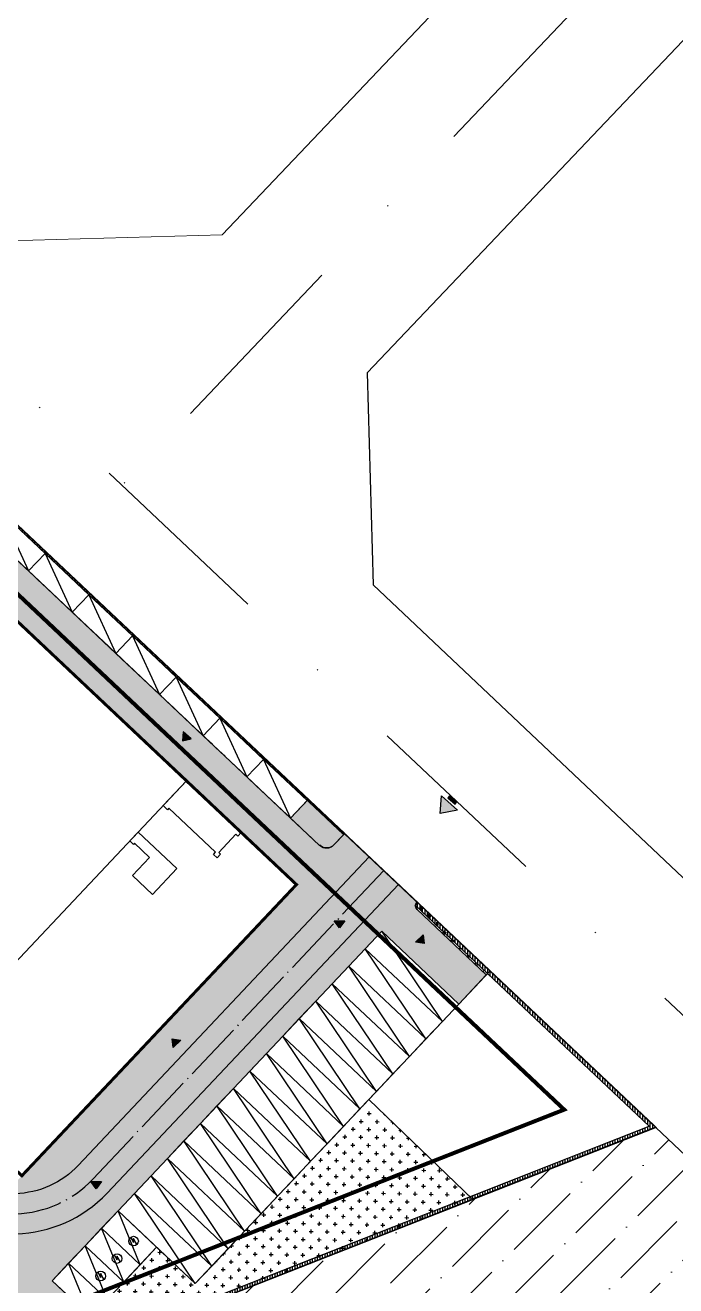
# Model space of a CAD drawing. Header units: millimetres. Extents: x 684742 to 685648, y 2544795 to 2545581.
# Drawn here: x 685403.4 to 685468.4, y 2544900.5 to 2545026.4 of the extents above; entities that cross this region are included whole.
import ezdxf

# ---------------------------------------------------------------- set-up
doc = ezdxf.new("R2010")
doc.units = ezdxf.units.MM
for name, pattern in [('DASH', [0.35, 0.25, -0.1]), ('DASHDOT', [25.399999999999995, 12.7, -6.349999999999997, 0, -6.349999999999997]), ('DASHED', [0.75, 0.5, -0.25]), ('DOTE', [2.4200000000000004, 2, -0.2, 0.02, -0.2])]:
    doc.linetypes.add(name, pattern=pattern)
for name, color, linetype in [('00用地界线', 1, 'Continuous'), ('1绿地填充', 116, 'Continuous'), ('A-DIM-SYMB', 3, 'Continuous'), ('cdz', 241, 'Continuous'), ('k-绿地填充', 118, 'Continuous'), ('PLAN_道路', 40, 'Continuous'), ('PLAN_附属建筑', 160, 'Continuous'), ('建筑', 4, 'Continuous'), ('建筑物', 4, 'Continuous'), ('车位', 8, 'Continuous'), ('道路', 2, 'Continuous'), ('道路中心线', 1, 'DOTE')]:
    doc.layers.add(name, color=color, linetype=linetype)
for name, color, linetype, lineweight in [('JT-道路中线', 7, 'DASHDOT', 5), ('JT-道路红线', 7, 'Continuous', 5), ('YD-G1-TC', 90, 'Continuous', 5)]:
    doc.layers.add(name, color=color, linetype=linetype, lineweight=lineweight)
pattern_1 = [(358.83492, (1.164153e-10, -354.7584102638066), (0.8097252841745103, 0.7774465185261997), [0.396875, -1.190625]), (88.83492, (0.1943616297479652, -354.9608415848502), (-0.7774465185261997, 0.8097252841745103), [0.396875, -1.190625])]
pattern_2 = [(90, (-0.1269336927685364, -354.6314765709216), (-0.2500001000000001, 0), [])]

# ---------------------------------------------------------------- blocks, each defined once
blk = doc.blocks.new('43TGTRHFD')
at = {"layer": '车位'}
blk.add_lwpolyline([(685418.3541003148, 2545245.024849435), (685420.7541003148, 2545245.024849435), (685420.7541003148, 2545239.724849435), (685418.3541003148, 2545239.724849435)], close=True, dxfattribs=at)
blk.add_lwpolyline([(685418.3541003148, 2545239.724849435), (685420.7541003148, 2545245.024849435)], dxfattribs=at)
blk = doc.blocks.new('45TGHHSAAAA')
at = {"layer": '车位'}
blk.add_lwpolyline([(685411.3296093025, 2545247.393784723), (685413.7296247493, 2545247.393781016), (685413.7296083753, 2545236.793781016), (685411.3296083754, 2545236.793781016)], close=True, dxfattribs=at)
blk.add_lwpolyline([(685411.3296083754, 2545236.793781016), (685413.7296247493, 2545247.393781016)], dxfattribs=at)
blk = doc.blocks.new('JHRTYJF')
at = {"layer": '车位'}
blk.add_lwpolyline([(696832.7696694155, 2573175.729671441), (696826.7862608384, 2573175.795029064), (696826.8124098642, 2573178.188392429), (696832.7958184413, 2573178.123034807)], close=True, dxfattribs=at)
blk.add_lwpolyline([(696826.8124098642, 2573178.188392429), (696832.7696694155, 2573175.729671441)], dxfattribs=at)
blk = doc.blocks.new('111111')
at = {"layer": 'A-DIM-SYMB'}
h = blk.add_hatch(color=256, dxfattribs=at)
h.dxf.hatch_style = 1
h.paths.add_polyline_path([(691370.3767364135, 2579484.485152308), (691370.9326405585, 2579485.216934941), (691369.8208322685, 2579485.216934941)])
for p, q in [((691369.8208322685, 2579485.216934941), (691370.9326405585, 2579485.216934941)), ((691370.3767364135, 2579484.485152308), (691369.8208322685, 2579485.216934941)), ((691370.9326405585, 2579485.216934941), (691370.3767364135, 2579484.485152308))]:
    blk.add_line(p, q, dxfattribs=at)
blk = doc.blocks.new('*U4')
at = {"linetype": 'ByBlock', "ltscale": 0.3}
h = blk.add_hatch(color=256, dxfattribs=at)
h.dxf.hatch_style = 1
h.paths.add_polyline_path([(1.830137102864682, 2.40916093060514), (-1.83013710239902, 2.409160930663346), (0, 0)])
h = blk.add_hatch(color=256, dxfattribs=at)
h.dxf.hatch_style = 1
h.paths.add_polyline_path([(0.8062207258772103, 2.896275688428431), (0.8062207258772104, 3.316382777877151), (-0.833363286918029, 3.31638277793536), (-0.8333632866851983, 2.896275688486638)])
for p, q in [((1.830137102864682, 2.40916093060514), (-1.830137102399021, 2.409160930663346)), ((-1.830137102399021, 2.409160930663346), (0, 0)), ((0, 0), (1.830137102864682, 2.40916093060514))]:
    blk.add_line(p, q, dxfattribs=at)
blk.add_lwpolyline([(-0.8333632869180291, 3.31638277793536), (0.8062207258772104, 3.316382777877151), (0.8062207258772104, 2.896275688428431), (-0.8333632866851985, 2.896275688486638)], close=True, dxfattribs=at)
blk = doc.blocks.new('A$C5D0344E3')
at = {"layer": 'cdz'}
blk.add_lwpolyline([(0.103971028351225, 0.7179534337483346), (-0.1888859177706763, -0.1450643292628229), (0.1605247310362756, 0.0883605056442321), (-0.015260697924532, -0.6983710401691497), (0.3036098328884691, 0.2931523937731981), (-0.0152079709805548, 0.1212931093759835)], close=True, dxfattribs=at)
blk.add_circle((0, 0), 0.800139897205207, dxfattribs=at)

msp = doc.modelspace()

# ---------------------------------------------------------------- hatches: boundary and pattern name
h = msp.add_hatch()
h.set_pattern_fill('普通砖', color=256, scale=0.1, angle=45, style=0)
h.set_pattern_definition(pattern_2)
h.paths.add_polyline_path([(685373.6949318949, 2544879.314648395), (685397.5995676616, 2544889.614491458), (685465.7972093606, 2544916.427013761), (685442.4454059188, 2544938.451231491), (685442.6083689607, 2544938.791136116), (685466.45575624, 2544916.299509248), (685397.7422089737, 2544889.283424749), (685373.8397562398, 2544878.985509248), (685356.6647562399, 2544870.447509247), (685354.39275624, 2544869.354509248), (685349.9747562398, 2544867.243509248), (685346.8580000002, 2544865.769589736), (685266.81275624, 2544941.390509248), (685263.2447562398, 2544944.570509247), (685345.1397562398, 2545030.718509248), (685352.5035147069, 2545023.953567961), (685352.2568922844, 2545023.691280891), (685345.1482939817, 2545030.204649904), (685263.7630525959, 2544944.591993966), (685267.0548229072, 2544941.658185224), (685346.9881664896, 2544866.086443501), (685349.8167500468, 2544867.575775497), (685354.2371069704, 2544869.678604271), (685356.5057608325, 2544870.769961276), (685373.6949318949, 2544879.314648395), (685397.5995676616, 2544889.614491458)])
at = {"ltscale": 10}
h = msp.add_hatch(dxfattribs=at)
h.set_pattern_fill('AR-CONC', color=8)
h.set_pattern_definition([(50, (0, 0), (1.821846689960039, -0.1593908553890307), [0.1905, -2.095499999999999]), (355, (0, 0), (-0.3524282597566698, 1.910566428821799), [0.1524, -1.676399999999999]), (100.451, (0.15182, -0.0132825), (1.469425016659592, 1.751166878202918), [0.1619, -1.780899999999999]), (46.1842, (0, 0.508), (2.710790408921298, -0.4204232793272713), [0.28575, -3.14325]), (96.6356, (0.225899, 0.472965), (2.374042344662371, 2.474255558900492), [0.24285, -2.671349999999999]), (351.184, (0, 0.508), (2.374046058139338, 2.474251178605977), [0.2286, -2.5146]), (21, (0.254, 0.381), (1.516148798353832, -1.022655185167624), [0.1905, -2.095499999999999]), (326, (0.254, 0.381), (0.6180202834764708, 1.841879661223192), [0.1524, -1.676399999999999]), (71.4514, (0.380345, 0.295779), (2.134164907701244, 0.8192285771605744), [0.1619, -1.780899999999999]), (37.5, (0, 0), (0.0308860325059182, 0.8455503887315311), [0, -1.65608, 0, -1.701799999999999, 0, -1.682749999999999]), (7.499999999999999, (0, 0), (0.6681966251030576, 1.001805748181195), [0, -0.9702799999999999, 0, -1.61798, 0, -0.64135]), (327.5, (-0.5664200000000001, 0), (1.355905951668713, -0.0572874399267344), [0, -0.635, 0, -1.9812, 0, -2.628899999999999]), (317.5, (-0.82042, 0), (1.48129181386018, 0.2542649103333303), [0, -0.8255, 0, -1.31572, 0, -1.8669])])
edge = h.paths.add_edge_path()
edge.add_line((685435.3279547243, 2544945.645210527), (685442.6083689607, 2544938.791136116))
edge.add_line((685442.6083689607, 2544938.791136116), (685442.5805144988, 2544938.760364949))
edge.add_arc((685442.944253182, 2544938.417299111), 0.4999999988272586, 136.6753277245043, 226.6252814945623)
edge.add_line((685442.6008697598, 2544938.053860225), (685449.505371532, 2544931.527939996))
edge.add_line((685449.505371532, 2544931.527939996), (685446.7622094268, 2544928.619438401))
edge.add_line((685446.7622094268, 2544928.619438401), (685439.0517101226, 2544935.893135439))
edge.add_line((685439.0517101226, 2544935.893135439), (685406.1167570296, 2544900.973296802))
edge.add_line((685406.1167570296, 2544900.973296802), (685408.0082165784, 2544899.189366353))
edge.add_line((685408.0082165784, 2544899.189366353), (685407.2237521021, 2544898.898703737))
edge.add_line((685407.2237521021, 2544898.898703737), (685391.5886008831, 2544892.751993528))
edge.add_line((685391.5886008831, 2544892.751993528), (685382.6486123146, 2544888.33085824))
edge.add_line((685382.6486123146, 2544888.33085824), (685381.9199234141, 2544889.018123387))
edge.add_line((685381.9199234141, 2544889.018123387), (685394.8534138516, 2544902.731158249))
edge.add_line((685394.8534138516, 2544902.731158249), (685401.4402343752, 2544909.714993137))
edge.add_line((685401.4402343752, 2544909.714993137), (685403.086935553, 2544911.460941773))
edge.add_line((685403.086935553, 2544911.460941773), (685406.2507520285, 2544914.815451971))
edge.add_line((685406.2507520254, 2544914.815451973), (685412.8375694378, 2544921.799278745))
edge.add_line((685412.8375694404, 2544921.799278745), (685420.7196780303, 2544930.15654241))
edge.add_line((685420.7196780303, 2544930.15654241), (685420.7197150704, 2544930.156507475))
edge.add_line((685420.7197150704, 2544930.156507475), (685424.0131237765, 2544933.648420861))
edge.add_line((685424.0131237765, 2544933.648420861), (685424.0130867359, 2544933.648455797))
edge.add_line((685424.0130867359, 2544933.648455797), (685426.2086091843, 2544935.97633783))
edge.add_line((685426.2086091843, 2544935.97633783), (685426.7129802777, 2544936.511044869))
edge.add_line((685426.7129802777, 2544936.511044869), (685430.0063805521, 2544940.002966208))
edge.add_line((685430.0063805521, 2544940.002966208), (685429.5020178912, 2544939.468251215))
edge.add_line((685429.5020178912, 2544939.468251215), (685430.5320080991, 2544940.560219993))
edge.add_line((685430.5320080991, 2544940.560219993), (685357.0708016142, 2545009.845379785))
edge.add_line((685357.0708016142, 2545009.845379785), (685360.10385715, 2545013.061768342))
edge.add_line((685360.10385715, 2545013.061768342), (685429.9476714402, 2544947.199382654))
edge.add_line((685429.9476714402, 2544947.199382654), (685432.8435883165, 2544944.468546769))
edge.add_line((685432.8435883165, 2544944.468546769), (685432.8607032226, 2544944.48669356))
edge.add_arc((685433.5468237741, 2544945.214181422), 1.000000000385115, 226.6762040011884, 316.6757107580001)
edge.add_line((685434.2743057295, 2544944.528054608), (685435.3279547243, 2544945.645210527))
edge = h.paths.add_edge_path()
edge.add_line((685394.8526649576, 2544902.730364216), (685371.4337459503, 2544924.818158533))
edge.add_line((685371.4337459503, 2544924.818158533), (685373.0803667345, 2544926.564013199))
edge.add_line((685373.0803667345, 2544926.564013199), (685320.7016235106, 2544975.965194849))
edge.add_line((685320.7016235106, 2544975.965194849), (685319.0549124588, 2544974.219244475))
edge.add_line((685319.0549124588, 2544974.219244475), (685309.7372761641, 2544983.007201414))
edge.add_line((685309.7372761641, 2544983.007201414), (685272.6864282262, 2544943.723175817))
edge.add_line((685272.6864282262, 2544943.723175817), (685269.7873150646, 2544946.479164028))
edge.add_line((685269.7873150646, 2544946.479164028), (685312.6549052162, 2544991.930974429))
edge.add_line((685312.6549052162, 2544991.930974429), (685315.7139459501, 2544989.022954035))
edge.add_line((685315.7139459501, 2544989.022954035), (685348.8014970813, 2545023.828819531))
edge.add_line((685348.8014970813, 2545023.828819531), (685349.2437267117, 2545023.411729314))
edge.add_arc((685350.6159803389, 2545024.866693224), 1.999999999873765, 226.675710782262, 316.4497892934749)
edge.add_line((685352.0655220556, 2545023.488713249), (685352.4140755424, 2545023.857499302))
edge.add_line((685352.4140755424, 2545023.857499302), (685361.1448921515, 2545015.623042961))
edge.add_line((685361.1448921515, 2545015.623042961), (685360.0788617582, 2545014.492735776))
edge.add_arc((685360.8063437135, 2545013.806608962), 1.000000000251571, 136.6757107534235, 226.6757107865627)
edge.add_line((685360.1202168999, 2545013.079127006), (685357.0700527203, 2545009.844585752))
edge.add_line((685357.0700527203, 2545009.844585752), (685351.9632080116, 2545014.661121835))
edge.add_line((685351.9632080116, 2545014.661121835), (685324.5181355276, 2544985.561843557))
edge.add_line((685324.5181355276, 2544985.561843557), (685322.8727378956, 2544983.814654428))
edge.add_line((685322.8727378956, 2544983.814654428), (685383.9799487572, 2544926.181203095))
edge.add_line((685383.9799487572, 2544926.181203095), (685385.626649935, 2544927.927151731))
edge.add_line((685385.626649935, 2544927.927151731), (685394.3563807082, 2544919.693616371))
edge.add_line((685394.3563807082, 2544919.693616371), (685392.7097122798, 2544917.947711189))
edge.add_line((685392.7097122798, 2544917.947711189), (685401.4394854812, 2544909.714199103))
edge.add_line((685401.4394854812, 2544909.714199103), (685394.8526649576, 2544902.730364216))
h = msp.add_hatch()
h.set_pattern_fill('普通砖', color=256, scale=0.1, angle=45, style=0)
h.set_pattern_definition(pattern_2)
h.paths.add_polyline_path([(685361.1456528287, 2545015.623825888), (685361.0221845395, 2545015.49284657), (685435.2358983759, 2544945.547536452), (685435.3593548819, 2544945.678526876)])
at = {"layer": '1绿地填充', "linetype": 'Continuous'}
h = msp.add_hatch(dxfattribs=at)
h.set_pattern_fill('松散材料', color=256, scale=0.3)
h.set_pattern_definition([(0, (1.164153e-10, -354.7584102638066), (0.28125, 0.5625), [0, -0.5625])])
edge = h.paths.add_edge_path()
edge.add_line((685435.3279547243, 2544945.645210527), (685434.2743057295, 2544944.528054608))
edge.add_arc((685433.5468237741, 2544945.214181422), 1.000000000016758, 226.6757107962675, 316.6757107774096, ccw=False)
edge.add_line((685432.8606969606, 2544944.486699466), (685432.8435883165, 2544944.468546769))
edge.add_line((685432.8435883165, 2544944.468546769), (685429.9476615667, 2544947.199380916))
edge.add_line((685429.9476615667, 2544947.199380916), (685431.7343189149, 2544949.095068803))
edge.add_line((685431.7343189149, 2544949.095068803), (685435.3279547243, 2544945.645210527))
edge = h.paths.add_edge_path()
edge.add_arc((685360.8070926073, 2545013.807402995), 1.000000000030439, 136.675710739694, 226.6757608028766, ccw=False)
edge.add_line((685360.0796106523, 2545014.493529809), (685361.1456528287, 2545015.623825888))
edge.add_line((685361.1456528287, 2545015.623825888), (685361.8732318325, 2545014.93809361))
edge.add_line((685361.8732318325, 2545014.93809361), (685361.7504180406, 2545014.807860332))
edge.add_line((685361.7504180406, 2545014.807860332), (685360.1209664287, 2545013.07992044))
h = msp.add_hatch(dxfattribs=at)
h.set_pattern_fill('CROSS', color=256, scale=0.5, angle=-1.165079999999999)
h.set_pattern_definition(pattern_1)
edge = h.paths.add_edge_path()
edge.add_line((685449.882119613, 2544931.927026911), (685449.5051987446, 2544931.528103309))
edge.add_line((685449.5051987446, 2544931.528103309), (685442.6008697598, 2544938.053860225))
edge.add_arc((685442.9442531837, 2544938.417299111), 0.5000000000730586, 136.6753279006203, 226.6252813857583, ccw=False)
edge.add_line((685442.5805144988, 2544938.760364949), (685442.6096127209, 2544938.791216605))
edge.add_line((685442.6096127209, 2544938.791216605), (685449.882119613, 2544931.927026911))
h = msp.add_hatch(dxfattribs=at)
h.set_pattern_fill('CROSS', color=256, scale=0.5, angle=-1.165079999999999)
h.set_pattern_definition(pattern_1)
h.paths.add_polyline_path([(685409.2285878245, 2544893.79920191), (685448.1459449267, 2544909.100646298), (685437.7802637579, 2544919.096121036), (685420.4149397853, 2544900.684131313), (685416.5592800473, 2544904.32060313), (685409.9724590449, 2544897.336785112), (685408.0082165784, 2544899.189366355), (685407.2237521227, 2544898.898703745)])
at = {"layer": 'YD-G1-TC'}
h = msp.add_hatch(dxfattribs=at)
h.set_pattern_fill('ANSI36', color=251, scale=2)
h.set_pattern_definition([(45, (1.164153e-10, -354.7584102638066), (1.683798022700467, 6.173926083235043), [7.9375, -1.587499999999999, 0, -1.587499999999999])])
h.paths.add_polyline_path([(685247.253642642, 2544828.778678485), (685247.2536426422, 2544804.55099555), (685247.4913470681, 2544804.583565821), (685248.0827218143, 2544804.664389456), (685248.6628151902, 2544804.743464549), (685249.2429372496, 2544804.822328934), (685249.823087916, 2544804.9009826), (685250.4032671129, 2544804.979425538), (685250.898951697, 2544805.046268965), (685251.3946584249, 2544805.112947979), (685251.8903872414, 2544805.179462573), (685252.3861380923, 2544805.245812738), (685252.9131992582, 2544805.316166885), (685253.4402866948, 2544805.386323943), (685253.9674003285, 2544805.456283901), (685254.4945400857, 2544805.526046749), (685254.9654413433, 2544805.588192958), (685256.1082183738, 2544805.738599254), (685257.8362518142, 2544805.963644361), (685259.3303880844, 2544806.156199357), (685260.5843776983, 2544806.31643877), (685261.7929039684, 2544806.469604233), (685262.9970437025, 2544806.620933364), (685264.2362999691, 2544806.775311132), (685265.1514743033, 2544806.888213065), (685265.6795357176, 2544806.95309118), (685266.8232090919, 2544807.093025698), (685268.1554975973, 2544807.253792012), (685271.5509315222, 2544807.65587739), (685274.8862605967, 2544808.039576489), (685278.222850106, 2544808.412156316), (685281.5606628652, 2544808.773612718), (685284.899662105, 2544809.123941709), (685288.2398101214, 2544809.463139344), (685291.5810704009, 2544809.791201897), (685294.9234055133, 2544810.108125723), (685298.2667784798, 2544810.41390727), (685301.6111522254, 2544810.708543192), (685304.9564892136, 2544810.992030129), (685308.3027528175, 2544811.264365043), (685311.6499052258, 2544811.525544834), (685314.9963735258, 2544811.775451873), (685315.0212456431, 2544811.777267362), (685315.0461178056, 2544811.779082235), (685315.0709900127, 2544811.780896492), (685315.0958622649, 2544811.782710134), (685315.120734562, 2544811.784523159), (685315.1456069038, 2544811.786335569), (685315.1704792907, 2544811.788147363), (685315.1953517223, 2544811.789958541), (685315.2202241988, 2544811.791769103), (685315.24509672, 2544811.79357905), (685315.2699692862, 2544811.795388381), (685315.294841897, 2544811.797197096), (685315.3197145528, 2544811.799005195), (685315.344587253, 2544811.800812678), (685315.3694599981, 2544811.802619545), (685315.3943327882, 2544811.804425797), (685315.4192056227, 2544811.806231433), (685315.444078502, 2544811.808036453), (685315.4689514259, 2544811.809840857), (685315.4938243947, 2544811.811644645), (685315.5186974079, 2544811.813447818), (685315.5435704659, 2544811.815250375), (685315.5684435684, 2544811.817052316), (685315.5933167157, 2544811.818853641), (685315.6181899073, 2544811.82065435), (685315.6430631438, 2544811.822454443), (685315.6679364246, 2544811.824253921), (685315.6928097501, 2544811.826052783), (685315.71768312, 2544811.827851029), (685315.7425565346, 2544811.829648659), (685315.7674299935, 2544811.831445673), (685315.792303497, 2544811.833242071), (685315.8171770449, 2544811.835037854), (685315.8420506372, 2544811.836833021), (685315.8669242741, 2544811.838627572), (685315.8917979555, 2544811.840421507), (685315.916671681, 2544811.842214826), (685315.941545451, 2544811.844007529), (685315.9664192656, 2544811.845799617), (685315.9912931243, 2544811.847591089), (685316.0161670274, 2544811.849381944), (685316.0410409749, 2544811.851172184), (685316.0659149667, 2544811.852961808), (685316.0907890027, 2544811.854750817), (685316.1156630832, 2544811.856539209), (685316.1405372077, 2544811.858326986), (685316.1654113766, 2544811.860114147), (685316.1902855898, 2544811.861900692), (685316.2151598472, 2544811.863686621), (685316.2400341488, 2544811.865471934), (685316.2649084945, 2544811.867256631), (685316.2897828844, 2544811.869040713), (685316.3146573185, 2544811.870824179), (685316.3395317968, 2544811.872607028), (685316.3644063193, 2544811.874389262), (685316.3892808857, 2544811.87617088), (685316.4141554962, 2544811.877951882), (685316.4390301511, 2544811.879732268), (685316.4639048498, 2544811.881512039), (685316.4887795927, 2544811.883291193), (685316.5136543795, 2544811.885069732), (685316.5385292104, 2544811.886847655), (685316.5634040853, 2544811.888624962), (685316.5882790043, 2544811.890401653), (685318.0799278115, 2544813.808049846), (685318.2635213368, 2544814.042869878), (685318.4482791482, 2544814.276774947), (685318.6341966862, 2544814.509759281), (685318.8212693622, 2544814.741817127), (685319.0094925594, 2544814.97294276), (685319.1988616323, 2544815.203130476), (685319.3893719077, 2544815.432374593), (685319.5810186837, 2544815.660669454), (685319.7737972303, 2544815.888009424), (685319.9677027899, 2544816.114388894), (685320.162730577, 2544816.339802276), (685320.3588757785, 2544816.564244005), (685320.5561335534, 2544816.787708545), (685320.7544990334, 2544817.01019038), (685320.9539673231, 2544817.231684018), (685321.1545334996, 2544817.452183993), (685321.3561926127, 2544817.671684864), (685321.5589396858, 2544817.890181213), (685321.7627697152, 2544818.107667648), (685321.9676776703, 2544818.324138801), (685322.1736584941, 2544818.53958933), (685322.380707103, 2544818.754013918), (685322.588818387, 2544818.967407272), (685322.7979872101, 2544819.179764127), (685323.0082084102, 2544819.391079241), (685323.2194767987, 2544819.601347399), (685323.4317871619, 2544819.810563412), (685323.64513426, 2544820.018722115), (685323.8595128272, 2544820.225818373), (685324.0749175737, 2544820.431847074), (685324.2913431824, 2544820.636803134), (685324.5087843124, 2544820.840681492), (685324.7272355971, 2544821.04347712), (685324.9466916453, 2544821.24518501), (685325.167147041, 2544821.445800186), (685325.3885963432, 2544821.645317696), (685325.6110340868, 2544821.843732616), (685325.834454782, 2544822.041040049), (685326.058852915, 2544822.237235127), (685326.2842229472, 2544822.432313005), (685326.5105593171, 2544822.626268871), (685326.7378564385, 2544822.819097937), (685326.9661087018, 2544823.010795446), (685327.1953104739, 2544823.201356664), (685327.425456098, 2544823.39077689), (685327.6565398942, 2544823.579051448), (685327.8885561597, 2544823.766175693), (685328.1214991681, 2544823.952145005), (685328.3553631704, 2544824.136954796), (685328.5901423951, 2544824.320600503), (685328.8258310477, 2544824.503077596), (685329.0624233118, 2544824.684381569), (685329.2999133478, 2544824.86450795), (685329.5382952952, 2544825.043452292), (685329.7775632703, 2544825.221210179), (685330.0177113682, 2544825.397777224), (685330.258733662, 2544825.573149069), (685330.5006242035, 2544825.747321387), (685330.7433770227, 2544825.920289878), (685330.9869861288, 2544826.092050274), (685331.2314455095, 2544826.262598336), (685331.4767491315, 2544826.431929855), (685331.7228909408, 2544826.600040652), (685331.9698648627, 2544826.766926577), (685320.8824011337, 2544822.210105325), (685317.5843581806, 2544821.985553348), (685314.2870620287, 2544821.750285179), (685310.9905479882, 2544821.504303336), (685307.6948506959, 2544821.247610415), (685304.4000050761, 2544820.980209119), (685301.1060456686, 2544820.702102279), (685297.813007576, 2544820.413292815), (685294.520924922, 2544820.113783763), (685291.2298333267, 2544819.803578338), (685287.9397671036, 2544819.482679795), (685444.435316664, 2544883.800567414), (685479.384361592, 2544898.850413731), (685480.2168643035, 2544903.300346842), (685466.4569730987, 2544916.299712037), (685397.7456010194, 2544889.284430794), (685373.8407960541, 2544878.985401294), (685356.6657443001, 2544870.446740524), (685354.3940245002, 2544869.354060858), (685349.9760309827, 2544867.242430008), (685345.5875132242, 2544865.168745794), (685341.2818550379, 2544863.1690442), (685337.112390902, 2544861.279309264), (685333.1099565777, 2544859.52272806), (685329.2193609729, 2544857.873234044), (685325.3646735961, 2544856.292833707), (685321.4702607758, 2544854.74369534), (685317.4606751545, 2544853.188078875), (685313.2607256518, 2544851.588342237), (685308.7954728014, 2544849.906924342), (685277.0181951317, 2544837.998888695), (685272.0702477501, 2544836.146437826), (685267.6288376094, 2544834.485559583), (685263.8472650097, 2544833.074205327), (685260.8825568428, 2544831.974243449)])

# ---------------------------------------------------------------- linework, layer by layer
at = {"color": 1, "linetype": 'DOTE', "ltscale": 3, "const_width": 0.15}
msp.add_lwpolyline([(685466.457, 2544916.299589736), (685345.1410000001, 2545030.718589736), (685263.246, 2544944.570589736), (685266.8140000002, 2544941.390589737), (685346.8580000002, 2544865.769589736), (685349.9760000001, 2544867.243589736), (685354.3940000003, 2544869.354589736), (685356.6660000002, 2544870.447589736), (685373.8410000001, 2544878.985589736), (685397.746, 2544889.285589736)], close=True, dxfattribs=at)
for points in [[(685352.2599396133, 2545023.688480855), (685345.1574418735, 2545030.214605717), (685263.7630525959, 2544944.591993966), (685267.0574271989, 2544941.655864135), (685346.9259999339, 2544866.200597796), (685354.2386408744, 2544869.679342192), (685356.5078336311, 2544870.770991701), (685373.6895342757, 2544879.312322711), (685397.6088772097, 2544889.618502683), (685465.7972093606, 2544916.427013761), (685442.3626077004, 2544938.529322504)], [(685361.1456528287, 2545015.623825888), (685361.0221845395, 2545015.49284657), (685435.2358983759, 2544945.547536452), (685435.3593548819, 2544945.678526876), (685361.1456410455, 2545015.623836993)], [(685437.6143456601, 2544991.710878593), (685438.186062167, 2544970.521778737)], [(685397.5995676616, 2544889.614491458), (685465.7972093606, 2544916.427013761), (685442.4454059188, 2544938.451231491), (685442.6083689607, 2544938.791136116), (685466.45575624, 2544916.299509248), (685397.7422089737, 2544889.283424749)], [(685411.0569213303, 2544906.211118548), (685412.7036256829, 2544907.957075242), (685416.5592800473, 2544904.32060313), (685414.9125756947, 2544902.574646437), (685411.0569213303, 2544906.211118548)], [(685409.4102169783, 2544904.465161855), (685411.0569213307, 2544906.211118548), (685414.9125756952, 2544902.574646437), (685413.2658713429, 2544900.828689744), (685409.4102169783, 2544904.465161855)], [(685407.7635126262, 2544902.719205161), (685409.4102169786, 2544904.465161855), (685413.2658713431, 2544900.828689743), (685411.6191669906, 2544899.08273305), (685407.7635126262, 2544902.719205161)], [(685406.116808274, 2544900.973248467), (685407.7635126265, 2544902.719205161), (685411.6191669909, 2544899.082733049), (685409.9724626384, 2544897.336776356), (685406.116808274, 2544900.973248467)]]:
    msp.add_lwpolyline(points)
for points in [[(685403.7562323282, 2544971.897785541), (685399.3909968351, 2544976.014181912), (685401.0375597437, 2544977.760271997), (685405.4027952369, 2544973.643875626)], [(685408.1214721804, 2544967.781385059), (685403.7562366871, 2544971.897781431), (685405.4027995956, 2544973.643871516), (685409.7680350889, 2544969.527475145)], [(685412.4867120322, 2544963.664984578), (685408.1214765391, 2544967.781380949), (685409.7680394476, 2544969.527471034), (685414.133274941, 2544965.411074664)], [(685416.8519518842, 2544959.548584097), (685412.486716391, 2544963.664980468), (685414.1332792996, 2544965.411070553), (685418.4985147928, 2544961.294674183)], [(685421.2171917362, 2544955.432183616), (685416.851956243, 2544959.548579987), (685418.4985191515, 2544961.294670072), (685422.8637546448, 2544957.178273701)], [(685425.5824315882, 2544951.315783135), (685421.2171960952, 2544955.432179506), (685422.8637590036, 2544957.178269591), (685427.2289944969, 2544953.06187322)], [(685429.9476714402, 2544947.199382654), (685425.5824359471, 2544951.315779025), (685427.2289988556, 2544953.06186911), (685431.5942343489, 2544948.945472739)], [(685446.7622061132, 2544928.619434889), (685445.1155017605, 2544926.873478195), (685437.4042541786, 2544934.146387257), (685439.0509499939, 2544935.892329494)], [(685446.7622094268, 2544928.619438401), (685449.8838732974, 2544931.929255319), (685466.4512421988, 2544916.305116494), (685448.1391714521, 2544909.10717786), (685437.7802637579, 2544919.096121036)]]:
    msp.add_lwpolyline(points, close=True)
at = {"layer": '00用地界线', "color": 6, "linetype": 'DASHED', "ltscale": 5, "const_width": 0.4}
msp.add_lwpolyline([(685457.293241118, 2544918.069367866), (685345.3334696216, 2545023.664055251), (685270.421088461, 2544944.861297912), (685347.8089279588, 2544871.749686665), (685347.8296945232, 2544871.759503828), (685352.2323768849, 2544873.863184784), (685354.4692448745, 2544874.93928369), (685371.7373093849, 2544883.523547724), (685395.8415168008, 2544893.909380662)], close=True, dxfattribs=at)
at = {"layer": '1绿地填充', "linetype": 'Continuous'}
for points in [[(685435.3279547243, 2544945.645210527), (685434.2743057295, 2544944.528054608, -0.4142135620853041), (685432.8606969606, 2544944.486699466), (685432.8435883165, 2544944.468546769), (685429.9476615667, 2544947.199380916), (685431.7343189149, 2544949.095068803)], [(685449.882119613, 2544931.927026911), (685449.5051987446, 2544931.528103309), (685442.6008697598, 2544938.053860225, -0.4139577502054301), (685442.5805144988, 2544938.760364949), (685442.6096127209, 2544938.791216605)]]:
    msp.add_lwpolyline(points, format="xyb", close=True, dxfattribs=at)
msp.add_lwpolyline([(685409.2285878245, 2544893.79920191), (685448.1459449267, 2544909.100646298), (685437.7802637579, 2544919.096121036), (685420.4149397853, 2544900.684131313), (685416.5592800473, 2544904.32060313), (685409.9724590449, 2544897.336785112), (685408.0082165784, 2544899.189366355), (685407.2237521227, 2544898.898703745)], close=True, dxfattribs=at)
at = {"layer": 'JT-道路中线', "color": 1, "ltscale": 1.5}
msp.add_line((685512.033360017, 2545084.501293656), (685413.1133837221, 2544980.451797802), dxfattribs=at)
at = {"layer": 'JT-道路中线', "color": 1, "ltscale": 1.5, "flags": 128}
msp.add_lwpolyline([(685508.978994776, 2544889.884796274), (685302.9764869304, 2545084.501293656)], dxfattribs=at)
at = {"layer": 'JT-道路红线', "ltscale": 50}
for points in [[(685498.2353757181, 2545084.501293656), (685423.1032052492, 2545005.473168209)], [(685437.6143456601, 2544991.710878593), (685525.8310759127, 2545084.501293656)]]:
    msp.add_lwpolyline(points, dxfattribs=at)
at = {"layer": 'JT-道路红线'}
msp.add_lwpolyline([(685561.5640200253, 2544836.620021396, -1.22368550793e-05), (685525.5532505977, 2544830.277340433, -0.0001088083820815)], format="xyb", dxfattribs=at)
for points in [[(685401.8304792418, 2545004.867944146), (685423.1031385895, 2545005.473098092)], [(685561.5640200254, 2544923.667077658), (685524.8003703128, 2544907.673177032), (685500.1419979796, 2544911.990223243), (685438.186062167, 2544970.521778737)]]:
    msp.add_lwpolyline(points, dxfattribs=at)
at = {"layer": 'k-绿地填充', "color": 81, "flags": 128}
for points in [[(685431.594226814, 2544948.945468794), (685429.9476714402, 2544947.199382654), (685360.1041055165, 2545013.062040453), (685361.7504200584, 2545014.807858427), (685431.5939796045, 2544948.945206642)], [(685446.7622061128, 2544928.619434889), (685420.4149397853, 2544900.684131313), (685420.4149397853, 2544900.684131313), (685416.5592800473, 2544904.32060313), (685409.9724590447, 2544897.336785113), (685406.116756395, 2544900.973296126), (685439.0509086193, 2544935.892391025)]]:
    msp.add_lwpolyline(points, close=True, dxfattribs=at)
at = {"layer": 'PLAN_道路', "linetype": 'Continuous'}
msp.add_lwpolyline([(685324.366033479, 2544992.045242866), (685346.1551244878, 2545015.147167001, -0.231662148471927), (685353.5645378375, 2545017.930570886, 0.0915313803440746), (685358.2669308775, 2545018.33888477), (685354.5556412027, 2545021.839181955, 0.2441045659668169), (685343.2452244032, 2545017.891703664), (685321.4562759575, 2544994.789930683, 0.4142191544745625), (685321.9937224943, 2544976.412836114), (685393.2499119892, 2544909.207344783, 0.4139695228770031), (685411.6193901876, 2544909.737084222), (685440.7361850587, 2544940.55735304), (685437.8008713475, 2544943.326573681), (685408.7169156828, 2544912.489482238, -0.4142142696238898), (685395.9944218491, 2544912.117270153), (685324.7382297546, 2544979.322763943, -0.4142195416219512), (685324.3660334793, 2544992.045242866)], format="xyb", close=True, dxfattribs=at)
msp.add_lwpolyline([(685360.10385715, 2545013.061768342), (685429.9476714402, 2544947.199382654), (685432.8435883165, 2544944.468546769), (685432.8607032226, 2544944.48669356, 0.4142110409389105), (685434.2743057295, 2544944.528054608), (685435.3279547243, 2544945.645210527), (685442.6083689607, 2544938.791136116), (685442.5805144988, 2544938.760364949, 0.4139577516308975), (685442.6008697598, 2544938.053860225), (685449.505371532, 2544931.527939996), (685446.7622094268, 2544928.619438401), (685439.0517101226, 2544935.893135439), (685406.1167570296, 2544900.973296802), (685408.0082165784, 2544899.189366353)], format="xyb", dxfattribs=at)
msp.add_lwpolyline([(685403.086935553, 2544911.460941773), (685406.2507520285, 2544914.815451971), (685406.2507520254, 2544914.815451973), (685412.8375694378, 2544921.799278745), (685412.8375694404, 2544921.799278745), (685420.7196780303, 2544930.15654241), (685420.7197150704, 2544930.156507475), (685424.0131237765, 2544933.648420861), (685424.0130867359, 2544933.648455797), (685426.2086091843, 2544935.97633783), (685426.7129802777, 2544936.511044869), (685430.0063805521, 2544940.002966208), (685429.5020178912, 2544939.468251215), (685430.5320080991, 2544940.560219993), (685357.0708016142, 2545009.845379785)], dxfattribs=at)
at = {"layer": 'PLAN_附属建筑', "linetype": 'Continuous'}
for points in [[(685392.1019580254, 2544921.82145666), (685419.547030569, 2544950.920734877), (685430.531259205, 2544940.559425959), (685403.086935553, 2544911.460941773)], [(685419.547030569, 2544950.920734877), (685425.0031452457, 2544945.774783785), (685424.6600818291, 2544945.411042797), (685424.4782113404, 2544945.582574501), (685422.7628943056, 2544943.763869611), (685422.9447647942, 2544943.592337907), (685422.6017013878, 2544943.22859693), (685422.2379604095, 2544943.571660337), (685422.4437984547, 2544943.789904924), (685417.7879139394, 2544948.181116532), (685417.6506885753, 2544948.03562014), (685417.2141994024, 2544948.447296227)], [(685416.1297407093, 2544939.572954037), (685414.1291653313, 2544941.459802775), (685415.8444823656, 2544943.278507663), (685414.3531443567, 2544944.68506763), (685414.2502253357, 2544944.575945338), (685413.8864843576, 2544944.919008746), (685414.7098365332, 2544945.791987091), (685418.5654908974, 2544942.155514978)]]:
    msp.add_lwpolyline(points, close=True, dxfattribs=at)
at = {"layer": 'YD-G1-TC'}
msp.add_lwpolyline([(685247.2536426422, 2544828.778678486), (685260.8825568428, 2544831.974243449), (685263.8472650097, 2544833.074205327), (685267.6288376094, 2544834.485559583), (685272.0702477501, 2544836.146437826), (685277.0181951317, 2544837.998888695), (685308.7954728014, 2544849.906924342), (685313.2607256518, 2544851.588342237), (685317.4606751545, 2544853.188078875), (685321.4702607758, 2544854.74369534), (685325.3646735961, 2544856.292833707), (685329.2193609729, 2544857.873234044), (685333.1099565777, 2544859.52272806), (685337.112390902, 2544861.279309264), (685341.2818550379, 2544863.1690442), (685345.5875132242, 2544865.168745794), (685346.8592437604, 2544865.769670225), (685349.9760309827, 2544867.242430008), (685354.3940245002, 2544869.354060858), (685356.6657443001, 2544870.446740524), (685373.8407960541, 2544878.985401294), (685397.7456010194, 2544889.284430794), (685466.4569730987, 2544916.299712037), (685480.2168643035, 2544903.300346842)], dxfattribs=at)
at = {"layer": '建筑', "const_width": 0.3}
msp.add_lwpolyline([(685351.9639569056, 2545014.661915868), (685430.5320080991, 2544940.560219993), (685403.0869355529, 2544911.460941773), (685324.518884359, 2544985.562637648)], close=True, dxfattribs=at)
at = {"layer": '建筑物'}
msp.add_lwpolyline([(685324.5188844216, 2544985.56263759), (685392.1019580254, 2544921.82145666), (685419.5470305698, 2544950.920734878), (685351.9639569682, 2545014.66191581), (685324.5188844216, 2544985.56263759)], dxfattribs=at)
at = {"layer": '道路', "linetype": 'DASH', "ltscale": 5}
for p, q in [((685360.10385715, 2545013.061768342), (685432.8435883165, 2544944.468546769)), ((685434.2743057295, 2544944.528054608), (685435.359366665, 2544945.67851577))]:
    msp.add_line(p, q, dxfattribs=at)
msp.add_arc((685433.5468237741, 2544945.214181422), 1.000000000026387, 226.6757107962668, 316.6757107774089, dxfattribs=at)
at = {"layer": '道路中心线', "linetype": 'DOTE', "ltscale": 3}
msp.add_lwpolyline([(685439.2554472423, 2544941.953908649), (685410.1718829074, 2544911.117232124, -0.4142142696061462), (685394.6221682217, 2544910.662306242), (685323.3659761272, 2544977.867800032, -0.4142195416160267), (685322.9110835748, 2544993.417511345), (685344.7001744452, 2545016.519435332, -0.2316621485385818), (685353.7561348845, 2545019.921372376, 0.0915341129407631), (685357.7350616026, 2545020.266866894)], format="xyb", dxfattribs=at)

# ---------------------------------------------------------------- block references
at = {"xscale": 1.002713087290779, "yscale": 1.002713087290779, "zscale": 1.002713087290779, "rotation": 317.3062436339601}
for p in [(-1577701.618877382, 1122376.239969035), (-1577697.253637529, 1122372.123568553), (-1577692.888397678, 1122368.007168072), (-1577688.523157825, 1122363.890767591), (-1577684.157917973, 1122359.77436711), (-1577679.792678121, 1122355.657966629), (-1577675.42743827, 1122351.541566148)]:
    msp.add_blockref('JHRTYJF', p, dxfattribs=at)
for name, p, rotation in [('45TGHHSAAAA', (2066779.863873608, 299947.2877998151), 46.67571078562544), ('45TGHHSAAAA', (2066778.217169255, 299945.5418431217), 46.67571078562544), ('45TGHHSAAAA', (2066776.570464902, 299943.7958864284), 46.67571078562544), ('45TGHHSAAAA', (2066774.92376055, 299942.0499297351), 46.67571078562544), ('45TGHHSAAAA', (2066773.277056197, 299940.3039730418), 46.67571078562544), ('45TGHHSAAAA', (2066771.630351844, 299938.5580163485), 46.67571078562544), ('45TGHHSAAAA', (2066769.983647492, 299936.8120596552), 46.67571078562544), ('45TGHHSAAAA', (2066768.336943141, 299935.0661029647), 46.67571078562544), ('45TGHHSAAAA', (2066766.690238788, 299933.3201462709), 46.67571078562544), ('45TGHHSAAAA', (2066765.043534435, 299931.5741895776), 46.67571078562544), ('45TGHHSAAAA', (2066763.396830083, 299929.8282328861), 46.67571078562544), ('45TGHHSAAAA', (2066761.750125731, 299928.0822761923), 46.67571078562544), ('45TGHHSAAAA', (2066760.103421378, 299926.3363194991), 46.67571078562544), ('45TGHHSAAAA', (2066758.456717025, 299924.5903628057), 46.67571078562544), ('45TGHHSAAAA', (2066756.810012672, 299922.8444061124), 46.67571078562544), ('45TGHHSAAAA', (2066755.16330832, 299921.0984494191), 46.67571078562544), ('43TGTRHFD', (2066746.973792316, 299915.8678385207), 46.67571079169093), ('43TGTRHFD', (2066745.327087964, 299914.1218818269), 46.67571079169093), ('43TGTRHFD', (2066743.680383612, 299912.3759251331), 46.67571079169093), ('43TGTRHFD', (2066742.03367926, 299910.6299684393), 46.67571079169093)]:
    msp.add_blockref(name, p, dxfattribs=dict(rotation=rotation))
at = {"layer": 'A-DIM-SYMB', "xscale": -0.5832000000000002, "yscale": 0.5832000000000002, "zscale": 0.5832, "rotation": 317.9667271602631}
msp.add_blockref('*U4', (685444.8889754306, 2544947.669789573), dxfattribs=at)
at = {"layer": 'cdz', "xscale": 0.6, "yscale": 0.6, "zscale": 0.6, "rotation": 44.59948511788682}
for p in [(685414.2512237809, 2544904.932952412), (685412.6045194289, 2544903.186995718), (685410.9578150768, 2544901.441039024)]:
    msp.add_blockref('A$C5D0344E3', p, dxfattribs=at)
at = {"layer": 'PLAN_道路', "linetype": 'Continuous', "zscale": 0.9599999999999999}
for p, xscale, yscale, rotation in [((-406009.1643589636, 225172.7176386956), -0.9600000000000001, 0.9600000000000001, 319.7994698949241), ((1910619.467095662, 292924.7449123133), 0.9599999999999999, 0.9599999999999999, 43.55195167222557), ((-539758.0437038372, 4796935.077851909), 0.9599999999999999, 0.9599999999999999, 223.5519516722256)]:
    msp.add_blockref('111111', p, dxfattribs=dict(at, xscale=xscale, yscale=yscale, rotation=rotation))
at = {"layer": 'PLAN_道路', "linetype": 'Continuous', "xscale": 0.9599999999999999, "yscale": 0.9599999999999999, "zscale": 0.9599999999999999}
for p in [(21719.26273604424, 68631.12799932435), (21694.95844787452, 68605.06436809897)]:
    msp.add_blockref('111111', p, dxfattribs=at)

doc.saveas('drawing.dxf')
